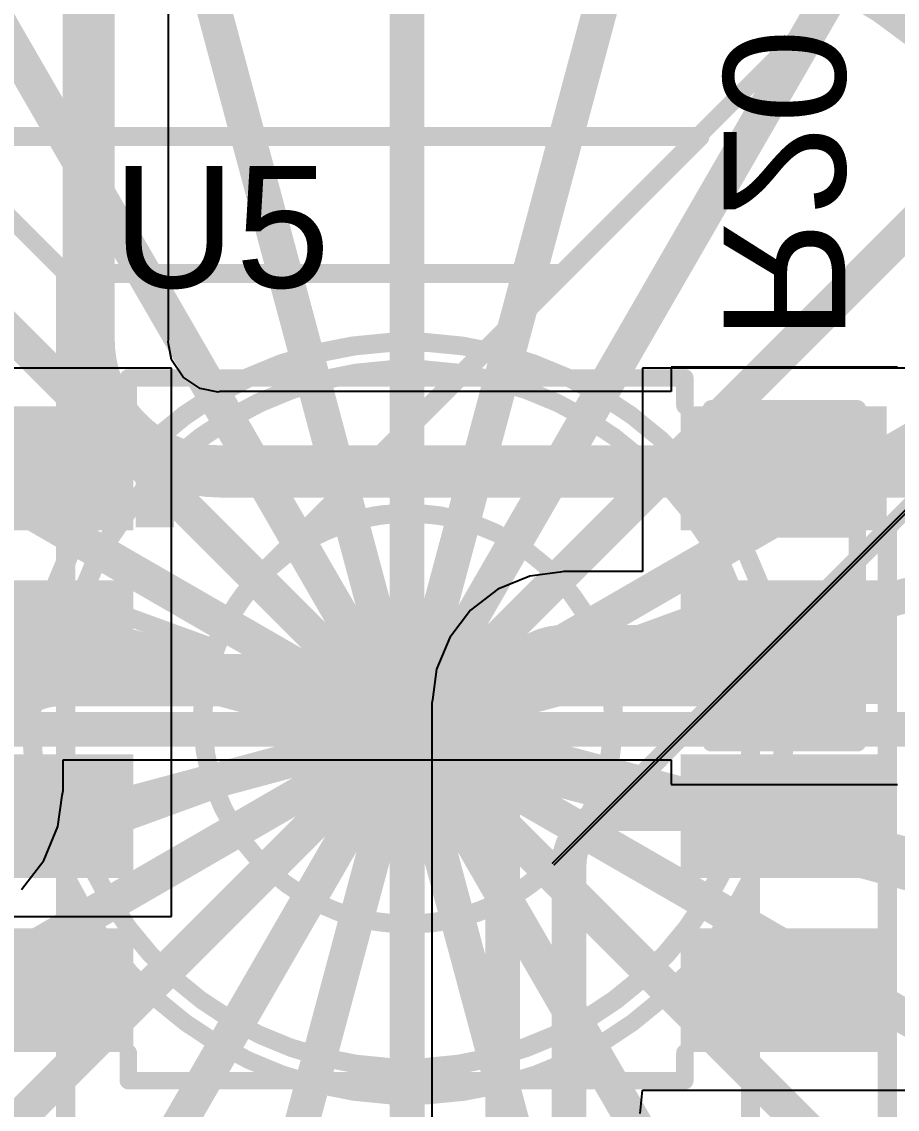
# Model space of a CAD drawing. Header units: inches. Extents: x -18 to 217, y -14 to 159.
# Drawn here: x 33 to 39.39, y 16.69 to 24.63 of the extents above; entities that cross this region are included whole.
import ezdxf

# ---------------------------------------------------------------- set-up
doc = ezdxf.new("R2010")
doc.units = ezdxf.units.IN
for name, color, linetype in [('Bottom Layer', 5, 'Continuous'), ('Bottom Overlay', 54, 'Continuous'), ('Bottom Paste', 16, 'Continuous'), ('Bottom Solder', 6, 'Continuous'), ('Dimension', 6, 'Continuous'), ('Fabrication', 76, 'Continuous'), ('Mechanical 4', 56, 'Continuous'), ('Top Layer', 1, 'Continuous'), ('Top Overlay', 2, 'Continuous'), ('Top Paste', 8, 'Continuous'), ('Top Solder', 216, 'Continuous')]:
    doc.layers.add(name, color=color, linetype=linetype)
doc.styles.add('Arial', font='', dxfattribs={"height": 0.2})
doc.styles.get('Arial').set_extended_font_data('Arial')

# ---------------------------------------------------------------- blocks, each defined once
blk = doc.blocks.new('SOP_8_48')
at = {"layer": 'Top Layer'}
for points in [[(-3.4, 2.255), (-2.1, 2.255), (-2.1, 1.555), (-3.4, 1.555)], [(2.1, 2.255), (3.4, 2.255), (3.4, 1.555), (2.1, 1.555)], [(-3.4, 0.985), (-2.1, 0.985), (-2.1, 0.285), (-3.4, 0.285)], [(2.1, 0.985), (3.4, 0.985), (3.4, 0.285), (2.1, 0.285)], [(-3.4, -0.285), (-2.1, -0.285), (-2.1, -0.985), (-3.4, -0.985)], [(2.1, -0.285), (3.4, -0.285), (3.4, -0.985), (2.1, -0.985)], [(-3.4, -1.555), (-2.1, -1.555), (-2.1, -2.255), (-3.4, -2.255)], [(2.1, -1.555), (3.4, -1.555), (3.4, -2.255), (2.1, -2.255)]]:
    blk.add_hatch(color=1, dxfattribs=at).paths.add_polyline_path(points)
at = {"layer": 'Top Overlay'}
blk.add_hatch(color=2, dxfattribs=at).paths.add_polyline_path([(-1.9812, 1.4732), (-1.7018, 1.4732), (-1.7018, 2.1336), (-1.9812, 2.1336)])
at = {"layer": 'Top Paste'}
for points in [[(-3.4, 2.255), (-2.1, 2.255), (-2.1, 1.555), (-3.4, 1.555)], [(2.1, 2.255), (3.4, 2.255), (3.4, 1.555), (2.1, 1.555)], [(-3.4, 0.985), (-2.1, 0.985), (-2.1, 0.285), (-3.4, 0.285)], [(2.1, 0.985), (3.4, 0.985), (3.4, 0.285), (2.1, 0.285)], [(-3.4, -0.285), (-2.1, -0.285), (-2.1, -0.985), (-3.4, -0.985)], [(2.1, -0.285), (3.4, -0.285), (3.4, -0.985), (2.1, -0.985)], [(-3.4, -1.555), (-2.1, -1.555), (-2.1, -2.255), (-3.4, -2.255)], [(2.1, -1.555), (3.4, -1.555), (3.4, -2.255), (2.1, -2.255)]]:
    blk.add_hatch(color=8, dxfattribs=at).paths.add_polyline_path(points)
at = {"layer": 'Top Solder'}
for points in [[(-3.5016, 2.3566), (-1.9984, 2.3566), (-1.9984, 1.4534), (-3.5016, 1.4534)], [(1.9984, 2.3566), (3.5016, 2.3566), (3.5016, 1.4534), (1.9984, 1.4534)], [(-3.5016, 1.0866), (-1.9984, 1.0866), (-1.9984, 0.1834), (-3.5016, 0.1834)], [(1.9984, 1.0866), (3.5016, 1.0866), (3.5016, 0.1834), (1.9984, 0.1834)], [(-3.5016, -0.1834), (-1.9984, -0.1834), (-1.9984, -1.0866), (-3.5016, -1.0866)], [(1.9984, -0.1834), (3.5016, -0.1834), (3.5016, -1.0866), (1.9984, -1.0866)], [(-3.5016, -1.4534), (-1.9984, -1.4534), (-1.9984, -2.3566), (-3.5016, -2.3566)], [(1.9984, -1.4534), (3.5016, -1.4534), (3.5016, -2.3566), (1.9984, -2.3566)]]:
    blk.add_hatch(color=216, dxfattribs=at).paths.add_polyline_path(points)
at = {"layer": 'Top Overlay', "const_width": 0.127}
for points in [[(-2.0356, 2.3622), (-2.0356, 2.5654)], [(-2.0356, 2.5654), (2.0284, 2.5654)], [(2.0284, 2.3622), (2.0284, 2.5654)], [(-3.6866, 1.778), (-3.6866, 2.032)], [(-3.6866, 2.032), (-3.5596, 1.905)], [(-3.6866, 1.778), (-3.5596, 1.905)], [(-2.0356, -2.5654), (-2.0356, -2.3622)], [(2.0284, -2.5654), (2.0284, -2.3622)], [(-2.0356, -2.5654), (2.0284, -2.5654)]]:
    blk.add_lwpolyline(points, dxfattribs=at)
at = {"layer": 'Top Overlay', "const_width": 0.0635}
for points in [[(-2.0673, 2.5654, 1), (-2.0038, 2.5654, 1)], [(-2.0673, 2.5654, 1), (-2.0038, 2.5654, 1)], [(1.9967, 2.5654, 1), (2.0602, 2.5654, 1)], [(1.9967, 2.5654, 1), (2.0602, 2.5654, 1)], [(-2.0673, 2.3622, 1), (-2.0038, 2.3622, 1)], [(1.9967, 2.3622, 1), (2.0602, 2.3622, 1)], [(-3.7183, 2.032, 1), (-3.6548, 2.032, 1)], [(-3.7183, 2.032, 1), (-3.6548, 2.032, 1)], [(-3.5913, 1.905, 1), (-3.5278, 1.905, 1)], [(-3.5913, 1.905, 1), (-3.5278, 1.905, 1)], [(-3.7183, 1.778, 1), (-3.6548, 1.778, 1)], [(-3.7183, 1.778, 1), (-3.6548, 1.778, 1)], [(-2.0673, -2.3622, 1), (-2.0038, -2.3622, 1)], [(1.9967, -2.3622, 1), (2.0602, -2.3622, 1)], [(-2.0673, -2.5654, 1), (-2.0038, -2.5654, 1)], [(-2.0673, -2.5654, 1), (-2.0038, -2.5654, 1)], [(1.9967, -2.5654, 1), (2.0602, -2.5654, 1)], [(1.9967, -2.5654, 1), (2.0602, -2.5654, 1)]]:
    blk.add_lwpolyline(points, format="xyb", close=True, dxfattribs=at)
blk = doc.blocks.new('R___0603_B_51')
at = {"layer": 'Bottom Layer'}
for points in [[(-1.143, -0.4445), (-1.143, 0.4445), (-0.381, 0.4445), (-0.381, -0.4445)], [(0.381, -0.4445), (0.381, 0.4445), (1.143, 0.4445), (1.143, -0.4445)]]:
    blk.add_hatch(color=5, dxfattribs=at).paths.add_polyline_path(points)
at = {"layer": 'Bottom Paste'}
for points in [[(-1.143, -0.4445), (-1.143, 0.4445), (-0.381, 0.4445), (-0.381, -0.4445)], [(0.381, -0.4445), (0.381, 0.4445), (1.143, 0.4445), (1.143, -0.4445)]]:
    blk.add_hatch(color=16, dxfattribs=at).paths.add_polyline_path(points)
at = {"layer": 'Bottom Solder'}
for points in [[(-1.2446, -0.5461), (-1.2446, 0.5461), (-0.2794, 0.5461), (-0.2794, -0.5461)], [(0.2794, -0.5461), (0.2794, 0.5461), (1.2446, 0.5461), (1.2446, -0.5461)]]:
    blk.add_hatch(color=6, dxfattribs=at).paths.add_polyline_path(points)
at = {"layer": 'Bottom Overlay', "const_width": 0.127}
for points in [[(-1.2192, 0.5334), (1.2192, 0.5334)], [(-1.2192, 0.5334), (-1.2192, -0.5334)], [(1.2192, 0.5334), (1.2192, -0.5334)], [(-1.2192, -0.5334), (1.2192, -0.5334)]]:
    blk.add_lwpolyline(points, dxfattribs=at)
at = {"layer": 'Bottom Overlay', "const_width": 0.0635}
for points in [[(-1.2509, 0.5334, 1), (-1.1874, 0.5334, 1)], [(-1.2509, 0.5334, 1), (-1.1874, 0.5334, 1)], [(1.1874, 0.5334, 1), (1.251, 0.5334, 1)], [(1.1874, 0.5334, 1), (1.251, 0.5334, 1)], [(-1.2509, -0.5334, 1), (-1.1874, -0.5334, 1)], [(-1.2509, -0.5334, 1), (-1.1874, -0.5334, 1)], [(1.1874, -0.5334, 1), (1.251, -0.5334, 1)], [(1.1874, -0.5334, 1), (1.251, -0.5334, 1)]]:
    blk.add_lwpolyline(points, format="xyb", close=True, dxfattribs=at)

msp = doc.modelspace()

# ---------------------------------------------------------------- linework, layer by layer
at = {"layer": 'Bottom Layer'}
for p, q in [((34.0681, 22.3101), (34.0681, 34.6389)), ((34.0652, 22.2953), (34.0681, 22.3101)), ((34.0914, 22.1631), (34.0652, 22.2953)), ((34.1747, 22.0386), (34.0914, 22.1631)), ((39.3909, 22.1113), (37.7399, 22.1113)), ((37.7399, 22.1113), (37.7399, 21.932)), ((34.2992, 21.9554), (34.1747, 22.0386)), ((34.4314, 21.9291), (34.2992, 21.9554)), ((34.4462, 21.932), (34.4314, 21.9291)), ((37.7399, 21.932), (34.4462, 21.932)), ((33.2983, 19.0208), (33.2983, 19.2426)), ((33.2983, 19.2426), (37.7399, 19.2426)), ((37.7399, 19.2426), (37.7399, 19.0633)), ((37.7399, 19.0633), (39.3909, 19.0633)), ((33.261, 18.756), (33.2911, 18.9845)), ((33.2911, 18.9845), (33.2983, 19.0208)), ((33.1588, 18.5092), (33.261, 18.756)), ((32.9962, 18.2973), (33.1588, 18.5092))]:
    msp.add_line(p, q, dxfattribs=at)
at = {"layer": 'Bottom Layer', "const_width": 0.381}
for points in [[(33.4854, 22.3101), (33.4854, 34.6389)], [(34.4462, 21.3493), (38.5654, 21.3493)], [(38.5654, 21.3493), (40.0106, 21.3493)], [(33.2809, 19.8253), (38.5654, 19.8253)]]:
    msp.add_lwpolyline(points, dxfattribs=at)
at = {"layer": 'Bottom Layer', "const_width": 0.1905}
for points in [[(33.3901, 22.3101, 1), (33.5806, 22.3101, 1)], [(33.3901, 22.3101, 1), (33.5806, 22.3101, 1)], [(34.3509, 21.3493, 1), (34.5414, 21.3493, 1)], [(34.3509, 21.3493, 1), (34.5414, 21.3493, 1)], [(38.4701, 21.3493, 1), (38.6606, 21.3493, 1)], [(38.4701, 21.3493, 1), (38.6606, 21.3493, 1)], [(33.1857, 19.8253, 1), (33.3762, 19.8253, 1)], [(33.1857, 19.8253, 1), (33.3762, 19.8253, 1)], [(33.1857, 19.8253, 1), (33.3762, 19.8253, 1)], [(38.4701, 19.8253, 1), (38.6606, 19.8253, 1)]]:
    msp.add_lwpolyline(points, format="xyb", close=True, dxfattribs=at)
at = {"layer": 'Bottom Layer', "const_width": 0.381}
for points in [[(34.4462, 21.3493, -0.414214), (33.4854, 22.3101)], [(33.2809, 19.8253, -0.414214), (32.7156, 20.3906)], [(32.7156, 19.26, -0.414214), (33.2809, 19.8253)]]:
    msp.add_lwpolyline(points, format="xyb", dxfattribs=at)
at = {"layer": 'Dimension'}
for points, const_width in [([(35.8103, 46.4669), (35.811, -6.4501)], 0.254), ([(28.9793, 44.9541), (42.6758, -6.1596)], 0.254), ([(29.1631, -5.3474), (42.3628, 43.9148)], 0.254), ([(21.8173, 43.7036), (50.0673, -5.2268)], 0.254), ([(22.3332, -3.8762), (47.8332, 40.2911)], 0.254), ([(17.9439, 37.3357), (55.3624, -0.0818)], 0.254), ([(16.6537, 0.3073), (52.7161, 36.3698)], 0.254), ([(11.511, 5.4), (60.3056, 33.6093)], 0.254), ([(15.0437, 31.4566), (58.3449, 6.4566)], 0.254), ([(11.0305, 12.8273), (59.3268, 25.7683)], 0.254), ([(12.3026, 25.762), (61.1677, 12.6687)], 0.381), ([(11.711, 19.4669), (61.711, 19.4669)], 0.254)]:
    msp.add_lwpolyline(points, dxfattribs=dict(at, const_width=const_width))
at = {"layer": 'Dimension', "const_width": 0.254}
for points in [[(58.31, 19.467, 1), (13.31, 19.467, 1)], [(54.5603, 19.4669, 1), (17.0603, 19.4669, 1)]]:
    msp.add_lwpolyline(points, format="xyb", close=True, dxfattribs=at)
at = {"layer": 'Fabrication'}
for points, const_width in [([(22.3945, 23.55, -0.436929), (40.8304, 32.6188)], 0.0127), ([(22.3945, 23.55, -0.436929), (40.8304, 32.6188)], 0.0127), ([(53.1935, 31.3327, -1.1671), (15.6751, 13.587)], 0.0127), ([(53.1935, 31.3327, -1.1671), (15.6751, 13.587)], 0.0127), ([(53.1935, 31.3327, -1.1671), (15.6751, 13.587)], 0.0127), ([(53.1935, 31.3327, -1.1671), (15.6751, 13.587)], 0.0127), ([(54.5111, 31.1383, -1.205705), (14.1774, 15.55)], 0.0127), ([(54.5111, 31.1383, -1.205705), (14.1774, 15.55)], 0.0127), ([(46.0676, 30.4948, -1.250986), (21.846, 14.0738)], 0.0127), ([(46.0676, 30.4948, -1.250986), (21.846, 14.0738)], 0.0127), ([(46.0676, 30.4948, -1.250986), (21.846, 14.0738)], 0.0127), ([(46.0676, 30.4948, -1.250986), (21.846, 14.0738)], 0.0127), ([(44.8304, 30.2569, -1.342703), (22.3943, 15.55)], 0.0127), ([(33.2268, 20.4905, -0.700208), (38.3952, 20.4905)], 0.127), ([(33.2268, 20.4905, -0.700208), (38.3952, 20.4905)], 0.127), ([(33.2268, 20.4905, -0.700208), (38.3952, 20.4905)], 0.127), ([(33.2268, 20.4905, -0.700208), (38.3952, 20.4905)], 0.127), ([(33.2268, 20.4905, -0.700208), (38.3952, 20.4905)], 0.127), ([(33.2268, 20.4905, -0.700208), (38.3952, 20.4905)], 0.127), ([(33.2406, 20.479, -0.700208), (38.409, 20.479)], 0.127), ([(33.2406, 20.479, -0.700208), (38.409, 20.479)], 0.127), ([(33.2406, 20.479, -0.700208), (38.409, 20.479)], 0.127), ([(33.2406, 20.479, -0.700208), (38.409, 20.479)], 0.127), ([(33.2406, 20.479, -0.700208), (38.409, 20.479)], 0.127), ([(33.2406, 20.479, -0.700208), (38.409, 20.479)], 0.127), ([(33.4148, 20.4221, -0.700208), (38.2072, 20.4221)], 0.127), ([(33.4148, 20.4221, -0.700208), (38.2072, 20.4221)], 0.127), ([(33.4286, 20.4106, -0.700208), (38.221, 20.4106)], 0.127), ([(33.4286, 20.4106, -0.700208), (38.221, 20.4106)], 0.127), ([(34.4015, 20.063, -0.700208), (37.2205, 20.063)], 0.127), ([(34.4015, 20.063, -0.700208), (37.2205, 20.063)], 0.127), ([(34.4153, 20.0515, -0.700208), (37.2343, 20.0515)], 0.127), ([(34.4153, 20.0515, -0.700208), (37.2343, 20.0515)], 0.127), ([(34.7503, 20.6106, -0.668179), (37.311, 19.55)], 0.127), ([(34.7503, 20.6106, -0.668179), (37.311, 19.55)], 0.127), ([(34.7641, 20.5991, -0.668179), (37.3248, 19.5385)], 0.127), ([(34.7641, 20.5991, -0.668179), (37.3248, 19.5385)], 0.127), ([(36.8717, 18.4893, -1), (34.7503, 20.6106)], 0.127), ([(36.8717, 18.4893, -1), (34.7503, 20.6106)], 0.127), ([(36.8855, 18.4778, -1), (34.7641, 20.5991)], 0.127), ([(36.8855, 18.4778, -1), (34.7641, 20.5991)], 0.127), ([(33.2268, 18.6094, -0.176327), (33.2268, 20.4905)], 0.127), ([(33.2268, 18.6094, -0.176327), (33.2268, 20.4905)], 0.127), ([(33.2406, 18.5979, -0.176327), (33.2406, 20.479)], 0.127), ([(33.2406, 18.5979, -0.176327), (33.2406, 20.479)], 0.127), ([(38.3952, 20.4905, -0.087489), (38.561, 19.55)], 0.127), ([(38.3952, 20.4905, -0.087489), (38.561, 19.55)], 0.127), ([(38.409, 20.479, -0.087489), (38.5748, 19.5385)], 0.127), ([(34.4015, 19.0369, -0.176327), (34.4015, 20.063)], 0.127), ([(34.4015, 19.0369, -0.176327), (34.4015, 20.063)], 0.127), ([(34.4153, 19.0255, -0.176327), (34.4153, 20.0515)], 0.127), ([(34.4153, 19.0255, -0.176327), (34.4153, 20.0515)], 0.127), ([(37.2205, 20.063, -0.087489), (37.311, 19.55)], 0.127), ([(37.2205, 20.063, -0.087489), (37.311, 19.55)], 0.127), ([(37.2343, 20.0515, -0.087489), (37.3248, 19.5385)], 0.127), ([(37.2343, 20.0515, -0.087489), (37.3248, 19.5385)], 0.127), ([(37.311, 19.55, -0.198912), (36.8717, 18.4893)], 0.127), ([(37.311, 19.55, -0.198912), (36.8717, 18.4893)], 0.127), ([(37.311, 19.55, -0.087489), (37.2205, 19.0369)], 0.127), ([(37.311, 19.55, -0.087489), (37.2205, 19.0369)], 0.127), ([(38.561, 19.55, -0.087489), (38.3952, 18.6094)], 0.127), ([(38.561, 19.55, -0.087489), (38.3952, 18.6094)], 0.127), ([(37.3248, 19.5385, -0.198912), (36.8855, 18.4778)], 0.127), ([(37.3248, 19.5385, -0.198912), (36.8855, 18.4778)], 0.127), ([(37.3248, 19.5385, -0.087489), (37.2343, 19.0255)], 0.127), ([(37.3248, 19.5385, -0.087489), (37.2343, 19.0255)], 0.127), ([(38.5748, 19.5385, -0.087489), (38.409, 18.5979)], 0.127), ([(37.2205, 19.0369, -0.700208), (34.4015, 19.0369)], 0.127), ([(37.2205, 19.0369, -0.700208), (34.4015, 19.0369)], 0.127), ([(37.2343, 19.0255, -0.700208), (34.4153, 19.0255)], 0.127), ([(37.2343, 19.0255, -0.700208), (34.4153, 19.0255)], 0.127), ([(38.2072, 18.6778, -0.700208), (33.4148, 18.6778)], 0.127), ([(38.2072, 18.6778, -0.700208), (33.4148, 18.6778)], 0.127), ([(38.409, 18.5979, -0.700208), (33.2406, 18.5979)], 0.127), ([(38.221, 18.6663, -0.700208), (33.4286, 18.6663)], 0.127), ([(38.221, 18.6663, -0.700208), (33.4286, 18.6663)], 0.127)]:
    msp.add_lwpolyline(points, format="xyb", dxfattribs=dict(at, const_width=const_width))
for points, const_width in [([(37.9397, 23.8), (41.8214, 27.6817)], 0.127), ([(36.8717, 18.4893), (43.9427, 25.5604)], 0.0127), ([(36.8717, 18.4893), (43.9427, 25.5604)], 0.0127), ([(39.311, 20.9286), (43.9427, 25.5604)], 0.127), ([(39.311, 20.9286), (43.9427, 25.5604)], 0.127), ([(36.8855, 18.4778), (43.9565, 25.5489)], 0.0127), ([(36.8855, 18.4778), (43.9565, 25.5489)], 0.0127), ([(32.311, 23.8), (37.9397, 23.8)], 0.127), ([(32.311, 23.8), (37.9397, 23.8)], 0.127), ([(32.311, 23.8), (37.9397, 23.8)], 0.127), ([(32.311, 23.8), (37.9397, 23.8)], 0.127), ([(32.311, 23.8), (33.311, 22.8)], 0.127), ([(32.311, 23.8), (33.311, 22.8)], 0.127), ([(32.3248, 23.7885), (37.9535, 23.7885)], 0.127), ([(32.3248, 23.7885), (37.9535, 23.7885)], 0.127), ([(32.3248, 23.7885), (37.9535, 23.7885)], 0.127), ([(32.3248, 23.7885), (37.9535, 23.7885)], 0.127), ([(32.3248, 23.7885), (33.3248, 22.7885)], 0.127), ([(32.3248, 23.7885), (33.3248, 22.7885)], 0.127), ([(36.9397, 22.8), (37.9397, 23.8)], 0.127), ([(36.9397, 22.8), (37.9397, 23.8)], 0.127), ([(36.9535, 22.7885), (37.9535, 23.7885)], 0.127), ([(36.9535, 22.7885), (37.9535, 23.7885)], 0.127), ([(33.311, 22.8), (36.9397, 22.8)], 0.127), ([(33.311, 22.8), (36.9397, 22.8)], 0.127), ([(33.311, 16.3), (33.311, 22.8)], 0.127), ([(33.311, 16.3), (33.311, 22.8)], 0.127), ([(33.3248, 22.7885), (36.9535, 22.7885)], 0.127), ([(33.3248, 22.7885), (36.9535, 22.7885)], 0.127), ([(33.3248, 16.2885), (33.3248, 22.7885)], 0.127), ([(33.3248, 16.2885), (33.3248, 22.7885)], 0.127), ([(34.7503, 20.6106), (36.9397, 22.8)], 0.127), ([(34.7503, 20.6106), (36.9397, 22.8)], 0.127), ([(34.7641, 20.5991), (36.9535, 22.7885)], 0.127), ([(34.7641, 20.5991), (36.9535, 22.7885)], 0.127), ([(38.311, 19.9286), (39.311, 20.9286)], 0.127), ([(38.311, 19.9286), (39.311, 20.9286)], 0.127), ([(38.3248, 19.9172), (39.3248, 20.9172)], 0.127), ([(38.3248, 19.9172), (39.3248, 20.9172)], 0.127), ([(39.311, 15.3), (39.311, 20.9286)], 0.127), ([(39.311, 15.3), (39.311, 20.9286)], 0.127), ([(39.311, 15.3), (39.311, 20.9286)], 0.127), ([(39.311, 15.3), (39.311, 20.9286)], 0.127), ([(39.3248, 15.2885), (39.3248, 20.9172)], 0.127), ([(39.3248, 15.2885), (39.3248, 20.9172)], 0.127), ([(39.3248, 15.2885), (39.3248, 20.9172)], 0.127), ([(39.3248, 15.2885), (39.3248, 20.9172)], 0.127), ([(33.2268, 20.4905), (34.4015, 20.063)], 0.127), ([(33.2268, 20.4905), (34.4015, 20.063)], 0.127), ([(33.2268, 20.4905), (33.4148, 20.4221)], 0.127), ([(33.2268, 20.4905), (33.4148, 20.4221)], 0.127), ([(33.2406, 20.479), (34.4153, 20.0515)], 0.127), ([(33.2406, 20.479), (34.4153, 20.0515)], 0.127), ([(33.2406, 20.479), (33.4286, 20.4106)], 0.127), ([(33.2406, 20.479), (33.4286, 20.4106)], 0.127), ([(33.4148, 20.4221), (34.4015, 20.063)], 0.127), ([(33.4148, 20.4221), (34.4015, 20.063)], 0.127), ([(37.2205, 20.063), (38.3952, 20.4905)], 0.127), ([(37.2205, 20.063), (38.3952, 20.4905)], 0.127), ([(37.2205, 20.063), (38.2072, 20.4221)], 0.127), ([(37.2205, 20.063), (38.2072, 20.4221)], 0.127), ([(37.2343, 20.0515), (38.409, 20.479)], 0.127), ([(37.2343, 20.0515), (38.409, 20.479)], 0.127), ([(38.2072, 20.4221), (38.3952, 20.4905)], 0.127), ([(38.2072, 20.4221), (38.3952, 20.4905)], 0.127), ([(38.221, 20.4106), (38.409, 20.479)], 0.127), ([(38.221, 20.4106), (38.409, 20.479)], 0.127), ([(33.4286, 20.4106), (34.4153, 20.0515)], 0.127), ([(33.4286, 20.4106), (34.4153, 20.0515)], 0.127), ([(37.2343, 20.0515), (38.221, 20.4106)], 0.127), ([(37.2343, 20.0515), (38.221, 20.4106)], 0.127), ([(36.8717, 18.4893), (38.311, 19.9286)], 0.127), ([(36.8717, 18.4893), (38.311, 19.9286)], 0.127), ([(36.8855, 18.4778), (38.3248, 19.9172)], 0.127), ([(36.8855, 18.4778), (38.3248, 19.9172)], 0.127), ([(38.311, 16.3), (38.311, 19.9286)], 0.127), ([(38.311, 16.3), (38.311, 19.9286)], 0.127), ([(38.3248, 16.2885), (38.3248, 19.9172)], 0.127), ([(38.3248, 16.2885), (38.3248, 19.9172)], 0.127), ([(33.2268, 18.6094), (34.4015, 19.0369)], 0.127), ([(33.2268, 18.6094), (34.4015, 19.0369)], 0.127), ([(33.2406, 18.5979), (34.4153, 19.0255)], 0.127), ([(33.2406, 18.5979), (34.4153, 19.0255)], 0.127), ([(33.4148, 18.6778), (34.4015, 19.0369)], 0.127), ([(33.4148, 18.6778), (34.4015, 19.0369)], 0.127), ([(33.4286, 18.6663), (34.4153, 19.0255)], 0.127), ([(33.4286, 18.6663), (34.4153, 19.0255)], 0.127), ([(37.2205, 19.0369), (38.2072, 18.6778)], 0.127), ([(37.2205, 19.0369), (38.2072, 18.6778)], 0.127), ([(37.2205, 19.0369), (38.3952, 18.6094)], 0.127), ([(37.2205, 19.0369), (38.3952, 18.6094)], 0.127), ([(37.2343, 19.0255), (38.221, 18.6663)], 0.127), ([(37.2343, 19.0255), (38.221, 18.6663)], 0.127), ([(37.2343, 19.0255), (38.409, 18.5979)], 0.127), ([(37.2343, 19.0255), (38.409, 18.5979)], 0.127), ([(33.2268, 18.6094), (33.4148, 18.6778)], 0.127), ([(33.2268, 18.6094), (33.4148, 18.6778)], 0.127), ([(38.2072, 18.6778), (38.3952, 18.6094)], 0.127), ([(38.2072, 18.6778), (38.3952, 18.6094)], 0.127), ([(33.2406, 18.5979), (33.4286, 18.6663)], 0.127), ([(33.2406, 18.5979), (33.4286, 18.6663)], 0.127), ([(38.221, 18.6663), (38.409, 18.5979)], 0.127), ([(38.221, 18.6663), (38.409, 18.5979)], 0.127)]:
    msp.add_lwpolyline(points, dxfattribs=dict(at, const_width=const_width))
for points, const_width in [([(37.9079, 23.8, 1), (37.9714, 23.8, 1)], 0.0635), ([(37.9079, 23.8, 1), (37.9714, 23.8, 1)], 0.0635), ([(37.9079, 23.8, 1), (37.9714, 23.8, 1)], 0.0635), ([(37.9079, 23.8, 1), (37.9714, 23.8, 1)], 0.0635), ([(37.9079, 23.8, 1), (37.9714, 23.8, 1)], 0.0635), ([(37.9079, 23.8, 1), (37.9714, 23.8, 1)], 0.0635), ([(37.9079, 23.8, 1), (37.9714, 23.8, 1)], 0.0635), ([(37.9217, 23.7885, 1), (37.9852, 23.7885, 1)], 0.0635), ([(37.9217, 23.7885, 1), (37.9852, 23.7885, 1)], 0.0635), ([(37.9217, 23.7885, 1), (37.9852, 23.7885, 1)], 0.0635), ([(37.9217, 23.7885, 1), (37.9852, 23.7885, 1)], 0.0635), ([(37.9217, 23.7885, 1), (37.9852, 23.7885, 1)], 0.0635), ([(37.9217, 23.7885, 1), (37.9852, 23.7885, 1)], 0.0635), ([(33.2793, 22.8, 1), (33.3428, 22.8, 1)], 0.0635), ([(33.2793, 22.8, 1), (33.3428, 22.8, 1)], 0.0635), ([(33.2793, 22.8, 1), (33.3428, 22.8, 1)], 0.0635), ([(33.2793, 22.8, 1), (33.3428, 22.8, 1)], 0.0635), ([(33.2793, 22.8, 1), (33.3428, 22.8, 1)], 0.0635), ([(33.2793, 22.8, 1), (33.3428, 22.8, 1)], 0.0635), ([(33.2931, 22.7885, 1), (33.3566, 22.7885, 1)], 0.0635), ([(33.2931, 22.7885, 1), (33.3566, 22.7885, 1)], 0.0635), ([(33.2931, 22.7885, 1), (33.3566, 22.7885, 1)], 0.0635), ([(33.2931, 22.7885, 1), (33.3566, 22.7885, 1)], 0.0635), ([(33.2931, 22.7885, 1), (33.3566, 22.7885, 1)], 0.0635), ([(33.2931, 22.7885, 1), (33.3566, 22.7885, 1)], 0.0635), ([(36.9079, 22.8, 1), (36.9714, 22.8, 1)], 0.0635), ([(36.9079, 22.8, 1), (36.9714, 22.8, 1)], 0.0635), ([(36.9079, 22.8, 1), (36.9714, 22.8, 1)], 0.0635), ([(36.9079, 22.8, 1), (36.9714, 22.8, 1)], 0.0635), ([(36.9079, 22.8, 1), (36.9714, 22.8, 1)], 0.0635), ([(36.9079, 22.8, 1), (36.9714, 22.8, 1)], 0.0635), ([(36.9217, 22.7885, 1), (36.9852, 22.7885, 1)], 0.0635), ([(36.9217, 22.7885, 1), (36.9852, 22.7885, 1)], 0.0635), ([(36.9217, 22.7885, 1), (36.9852, 22.7885, 1)], 0.0635), ([(36.9217, 22.7885, 1), (36.9852, 22.7885, 1)], 0.0635), ([(36.9217, 22.7885, 1), (36.9852, 22.7885, 1)], 0.0635), ([(36.9217, 22.7885, 1), (36.9852, 22.7885, 1)], 0.0635), ([(39.2793, 20.9286, 1), (39.3428, 20.9286, 1)], 0.0635), ([(39.2793, 20.9286, 1), (39.3428, 20.9286, 1)], 0.0635), ([(39.2793, 20.9286, 1), (39.3428, 20.9286, 1)], 0.0635), ([(39.2793, 20.9286, 1), (39.3428, 20.9286, 1)], 0.0635), ([(39.2793, 20.9286, 1), (39.3428, 20.9286, 1)], 0.0635), ([(39.2793, 20.9286, 1), (39.3428, 20.9286, 1)], 0.0635), ([(39.2793, 20.9286, 1), (39.3428, 20.9286, 1)], 0.0635), ([(39.2793, 20.9286, 1), (39.3428, 20.9286, 1)], 0.0635), ([(39.2931, 20.9172, 1), (39.3566, 20.9172, 1)], 0.0635), ([(39.2931, 20.9172, 1), (39.3566, 20.9172, 1)], 0.0635), ([(39.2931, 20.9172, 1), (39.3566, 20.9172, 1)], 0.0635), ([(39.2931, 20.9172, 1), (39.3566, 20.9172, 1)], 0.0635), ([(39.2931, 20.9172, 1), (39.3566, 20.9172, 1)], 0.0635), ([(39.2931, 20.9172, 1), (39.3566, 20.9172, 1)], 0.0635), ([(34.7186, 20.6106, 1), (34.7821, 20.6106, 1)], 0.0635), ([(34.7186, 20.6106, 1), (34.7821, 20.6106, 1)], 0.0635), ([(34.7186, 20.6106, 1), (34.7821, 20.6106, 1)], 0.0635), ([(34.7186, 20.6106, 1), (34.7821, 20.6106, 1)], 0.0635), ([(34.7186, 20.6106, 1), (34.7821, 20.6106, 1)], 0.0635), ([(34.7186, 20.6106, 1), (34.7821, 20.6106, 1)], 0.0635), ([(34.7324, 20.5991, 1), (34.7959, 20.5991, 1)], 0.0635), ([(34.7324, 20.5991, 1), (34.7959, 20.5991, 1)], 0.0635), ([(34.7324, 20.5991, 1), (34.7959, 20.5991, 1)], 0.0635), ([(34.7324, 20.5991, 1), (34.7959, 20.5991, 1)], 0.0635), ([(34.7324, 20.5991, 1), (34.7959, 20.5991, 1)], 0.0635), ([(34.7324, 20.5991, 1), (34.7959, 20.5991, 1)], 0.0635), ([(33.1951, 20.4905, 1), (33.2586, 20.4905, 1)], 0.0635), ([(33.1951, 20.4905, 1), (33.2586, 20.4905, 1)], 0.0635), ([(33.1951, 20.4905, 1), (33.2586, 20.4905, 1)], 0.0635), ([(33.1951, 20.4905, 1), (33.2586, 20.4905, 1)], 0.0635), ([(33.1951, 20.4905, 1), (33.2586, 20.4905, 1)], 0.0635), ([(33.1951, 20.4905, 1), (33.2586, 20.4905, 1)], 0.0635), ([(33.1951, 20.4905, 1), (33.2586, 20.4905, 1)], 0.0635), ([(33.1951, 20.4905, 1), (33.2586, 20.4905, 1)], 0.0635), ([(33.1951, 20.4905, 1), (33.2586, 20.4905, 1)], 0.0635), ([(33.1951, 20.4905, 1), (33.2586, 20.4905, 1)], 0.0635), ([(33.1951, 20.4905, 1), (33.2586, 20.4905, 1)], 0.0635), ([(33.1951, 20.4905, 1), (33.2586, 20.4905, 1)], 0.0635), ([(33.2089, 20.479, 1), (33.2724, 20.479, 1)], 0.0635), ([(33.2089, 20.479, 1), (33.2724, 20.479, 1)], 0.0635), ([(33.2089, 20.479, 1), (33.2724, 20.479, 1)], 0.0635), ([(33.2089, 20.479, 1), (33.2724, 20.479, 1)], 0.0635), ([(33.2089, 20.479, 1), (33.2724, 20.479, 1)], 0.0635), ([(33.2089, 20.479, 1), (33.2724, 20.479, 1)], 0.0635), ([(33.2089, 20.479, 1), (33.2724, 20.479, 1)], 0.0635), ([(33.2089, 20.479, 1), (33.2724, 20.479, 1)], 0.0635), ([(33.2089, 20.479, 1), (33.2724, 20.479, 1)], 0.0635), ([(33.2089, 20.479, 1), (33.2724, 20.479, 1)], 0.0635), ([(33.2089, 20.479, 1), (33.2724, 20.479, 1)], 0.0635), ([(33.2089, 20.479, 1), (33.2724, 20.479, 1)], 0.0635), ([(33.383, 20.4221, 1), (33.4465, 20.4221, 1)], 0.0635), ([(33.383, 20.4221, 1), (33.4465, 20.4221, 1)], 0.0635), ([(33.383, 20.4221, 1), (33.4465, 20.4221, 1)], 0.0635), ([(33.383, 20.4221, 1), (33.4465, 20.4221, 1)], 0.0635), ([(33.383, 20.4221, 1), (33.4465, 20.4221, 1)], 0.0635), ([(33.383, 20.4221, 1), (33.4465, 20.4221, 1)], 0.0635), ([(38.1755, 20.4221, 1), (38.239, 20.4221, 1)], 0.0635), ([(38.1755, 20.4221, 1), (38.239, 20.4221, 1)], 0.0635), ([(38.1755, 20.4221, 1), (38.239, 20.4221, 1)], 0.0635), ([(38.1755, 20.4221, 1), (38.239, 20.4221, 1)], 0.0635), ([(38.1755, 20.4221, 1), (38.239, 20.4221, 1)], 0.0635), ([(38.1755, 20.4221, 1), (38.239, 20.4221, 1)], 0.0635), ([(38.3634, 20.4905, 1), (38.4269, 20.4905, 1)], 0.0635), ([(38.3634, 20.4905, 1), (38.4269, 20.4905, 1)], 0.0635), ([(38.3634, 20.4905, 1), (38.4269, 20.4905, 1)], 0.0635), ([(38.3634, 20.4905, 1), (38.4269, 20.4905, 1)], 0.0635), ([(38.3634, 20.4905, 1), (38.4269, 20.4905, 1)], 0.0635), ([(38.3634, 20.4905, 1), (38.4269, 20.4905, 1)], 0.0635), ([(38.3634, 20.4905, 1), (38.4269, 20.4905, 1)], 0.0635), ([(38.3634, 20.4905, 1), (38.4269, 20.4905, 1)], 0.0635), ([(38.3634, 20.4905, 1), (38.4269, 20.4905, 1)], 0.0635), ([(38.3634, 20.4905, 1), (38.4269, 20.4905, 1)], 0.0635), ([(38.3634, 20.4905, 1), (38.4269, 20.4905, 1)], 0.0635), ([(38.3634, 20.4905, 1), (38.4269, 20.4905, 1)], 0.0635), ([(38.3772, 20.479, 1), (38.4407, 20.479, 1)], 0.0635), ([(38.3772, 20.479, 1), (38.4407, 20.479, 1)], 0.0635), ([(38.3772, 20.479, 1), (38.4407, 20.479, 1)], 0.0635), ([(38.3772, 20.479, 1), (38.4407, 20.479, 1)], 0.0635), ([(38.3772, 20.479, 1), (38.4407, 20.479, 1)], 0.0635), ([(38.3772, 20.479, 1), (38.4407, 20.479, 1)], 0.0635), ([(38.3772, 20.479, 1), (38.4407, 20.479, 1)], 0.0635), ([(38.3772, 20.479, 1), (38.4407, 20.479, 1)], 0.0635), ([(38.3772, 20.479, 1), (38.4407, 20.479, 1)], 0.0635), ([(38.3772, 20.479, 1), (38.4407, 20.479, 1)], 0.0635), ([(38.3772, 20.479, 1), (38.4407, 20.479, 1)], 0.0635), ([(33.3968, 20.4106, 1), (33.4603, 20.4106, 1)], 0.0635), ([(33.3968, 20.4106, 1), (33.4603, 20.4106, 1)], 0.0635), ([(33.3968, 20.4106, 1), (33.4603, 20.4106, 1)], 0.0635), ([(33.3968, 20.4106, 1), (33.4603, 20.4106, 1)], 0.0635), ([(33.3968, 20.4106, 1), (33.4603, 20.4106, 1)], 0.0635), ([(33.3968, 20.4106, 1), (33.4603, 20.4106, 1)], 0.0635), ([(38.1893, 20.4106, 1), (38.2528, 20.4106, 1)], 0.0635), ([(38.1893, 20.4106, 1), (38.2528, 20.4106, 1)], 0.0635), ([(38.1893, 20.4106, 1), (38.2528, 20.4106, 1)], 0.0635), ([(38.1893, 20.4106, 1), (38.2528, 20.4106, 1)], 0.0635), ([(38.1893, 20.4106, 1), (38.2528, 20.4106, 1)], 0.0635), ([(38.1893, 20.4106, 1), (38.2528, 20.4106, 1)], 0.0635), ([(34.3697, 20.063, 1), (34.4332, 20.063, 1)], 0.0635), ([(34.3697, 20.063, 1), (34.4332, 20.063, 1)], 0.0635), ([(34.3697, 20.063, 1), (34.4332, 20.063, 1)], 0.0635), ([(34.3697, 20.063, 1), (34.4332, 20.063, 1)], 0.0635), ([(34.3697, 20.063, 1), (34.4332, 20.063, 1)], 0.0635), ([(34.3697, 20.063, 1), (34.4332, 20.063, 1)], 0.0635), ([(34.3697, 20.063, 1), (34.4332, 20.063, 1)], 0.0635), ([(34.3697, 20.063, 1), (34.4332, 20.063, 1)], 0.0635), ([(34.3835, 20.0515, 1), (34.447, 20.0515, 1)], 0.0635), ([(34.3835, 20.0515, 1), (34.447, 20.0515, 1)], 0.0635), ([(34.3835, 20.0515, 1), (34.447, 20.0515, 1)], 0.0635), ([(34.3835, 20.0515, 1), (34.447, 20.0515, 1)], 0.0635), ([(34.3835, 20.0515, 1), (34.447, 20.0515, 1)], 0.0635), ([(34.3835, 20.0515, 1), (34.447, 20.0515, 1)], 0.0635), ([(34.3835, 20.0515, 1), (34.447, 20.0515, 1)], 0.0635), ([(34.3835, 20.0515, 1), (34.447, 20.0515, 1)], 0.0635), ([(37.1888, 20.063, 1), (37.2523, 20.063, 1)], 0.0635), ([(37.1888, 20.063, 1), (37.2523, 20.063, 1)], 0.0635), ([(37.1888, 20.063, 1), (37.2523, 20.063, 1)], 0.0635), ([(37.1888, 20.063, 1), (37.2523, 20.063, 1)], 0.0635), ([(37.1888, 20.063, 1), (37.2523, 20.063, 1)], 0.0635), ([(37.1888, 20.063, 1), (37.2523, 20.063, 1)], 0.0635), ([(37.1888, 20.063, 1), (37.2523, 20.063, 1)], 0.0635), ([(37.1888, 20.063, 1), (37.2523, 20.063, 1)], 0.0635), ([(37.2026, 20.0515, 1), (37.2661, 20.0515, 1)], 0.0635), ([(37.2026, 20.0515, 1), (37.2661, 20.0515, 1)], 0.0635), ([(37.2026, 20.0515, 1), (37.2661, 20.0515, 1)], 0.0635), ([(37.2026, 20.0515, 1), (37.2661, 20.0515, 1)], 0.0635), ([(37.2026, 20.0515, 1), (37.2661, 20.0515, 1)], 0.0635), ([(37.2026, 20.0515, 1), (37.2661, 20.0515, 1)], 0.0635), ([(37.2026, 20.0515, 1), (37.2661, 20.0515, 1)], 0.0635), ([(37.2026, 20.0515, 1), (37.2661, 20.0515, 1)], 0.0635), ([(38.2793, 19.9286, 1), (38.3428, 19.9286, 1)], 0.0635), ([(38.2793, 19.9286, 1), (38.3428, 19.9286, 1)], 0.0635), ([(38.2793, 19.9286, 1), (38.3428, 19.9286, 1)], 0.0635), ([(38.2793, 19.9286, 1), (38.3428, 19.9286, 1)], 0.0635), ([(38.2793, 19.9286, 1), (38.3428, 19.9286, 1)], 0.0635), ([(38.2793, 19.9286, 1), (38.3428, 19.9286, 1)], 0.0635), ([(38.2931, 19.9172, 1), (38.3566, 19.9172, 1)], 0.0635), ([(38.2931, 19.9172, 1), (38.3566, 19.9172, 1)], 0.0635), ([(38.2931, 19.9172, 1), (38.3566, 19.9172, 1)], 0.0635), ([(38.2931, 19.9172, 1), (38.3566, 19.9172, 1)], 0.0635), ([(38.2931, 19.9172, 1), (38.3566, 19.9172, 1)], 0.0635), ([(38.2931, 19.9172, 1), (38.3566, 19.9172, 1)], 0.0635), ([(37.2793, 19.55, 1), (37.3428, 19.55, 1)], 0.0635), ([(37.2793, 19.55, 1), (37.3428, 19.55, 1)], 0.0635), ([(37.2793, 19.55, 1), (37.3428, 19.55, 1)], 0.0635), ([(37.2793, 19.55, 1), (37.3428, 19.55, 1)], 0.0635), ([(37.2793, 19.55, 1), (37.3428, 19.55, 1)], 0.0635), ([(37.2793, 19.55, 1), (37.3428, 19.55, 1)], 0.0635), ([(37.2793, 19.55, 1), (37.3428, 19.55, 1)], 0.0635), ([(37.2793, 19.55, 1), (37.3428, 19.55, 1)], 0.0635), ([(38.5293, 19.55, 1), (38.5928, 19.55, 1)], 0.0635), ([(38.5293, 19.55, 1), (38.5928, 19.55, 1)], 0.0635), ([(38.5293, 19.55, 1), (38.5928, 19.55, 1)], 0.0635), ([(38.5293, 19.55, 1), (38.5928, 19.55, 1)], 0.0635), ([(37.2931, 19.5385, 1), (37.3566, 19.5385, 1)], 0.0635), ([(37.2931, 19.5385, 1), (37.3566, 19.5385, 1)], 0.0635), ([(37.2931, 19.5385, 1), (37.3566, 19.5385, 1)], 0.0635), ([(37.2931, 19.5385, 1), (37.3566, 19.5385, 1)], 0.0635), ([(37.2931, 19.5385, 1), (37.3566, 19.5385, 1)], 0.0635), ([(37.2931, 19.5385, 1), (37.3566, 19.5385, 1)], 0.0635), ([(37.2931, 19.5385, 1), (37.3566, 19.5385, 1)], 0.0635), ([(37.2931, 19.5385, 1), (37.3566, 19.5385, 1)], 0.0635), ([(38.5431, 19.5385, 1), (38.6066, 19.5385, 1)], 0.0635), ([(38.5431, 19.5385, 1), (38.6066, 19.5385, 1)], 0.0635), ([(34.3697, 19.0369, 1), (34.4332, 19.0369, 1)], 0.0635), ([(34.3697, 19.0369, 1), (34.4332, 19.0369, 1)], 0.0635), ([(34.3697, 19.0369, 1), (34.4332, 19.0369, 1)], 0.0635), ([(34.3697, 19.0369, 1), (34.4332, 19.0369, 1)], 0.0635), ([(34.3697, 19.0369, 1), (34.4332, 19.0369, 1)], 0.0635), ([(34.3697, 19.0369, 1), (34.4332, 19.0369, 1)], 0.0635), ([(34.3697, 19.0369, 1), (34.4332, 19.0369, 1)], 0.0635), ([(34.3697, 19.0369, 1), (34.4332, 19.0369, 1)], 0.0635), ([(34.3835, 19.0255, 1), (34.447, 19.0255, 1)], 0.0635), ([(34.3835, 19.0255, 1), (34.447, 19.0255, 1)], 0.0635), ([(34.3835, 19.0255, 1), (34.447, 19.0255, 1)], 0.0635), ([(34.3835, 19.0255, 1), (34.447, 19.0255, 1)], 0.0635), ([(34.3835, 19.0255, 1), (34.447, 19.0255, 1)], 0.0635), ([(34.3835, 19.0255, 1), (34.447, 19.0255, 1)], 0.0635), ([(34.3835, 19.0255, 1), (34.447, 19.0255, 1)], 0.0635), ([(34.3835, 19.0255, 1), (34.447, 19.0255, 1)], 0.0635), ([(37.1888, 19.0369, 1), (37.2523, 19.0369, 1)], 0.0635), ([(37.1888, 19.0369, 1), (37.2523, 19.0369, 1)], 0.0635), ([(37.1888, 19.0369, 1), (37.2523, 19.0369, 1)], 0.0635), ([(37.1888, 19.0369, 1), (37.2523, 19.0369, 1)], 0.0635), ([(37.1888, 19.0369, 1), (37.2523, 19.0369, 1)], 0.0635), ([(37.1888, 19.0369, 1), (37.2523, 19.0369, 1)], 0.0635), ([(37.1888, 19.0369, 1), (37.2523, 19.0369, 1)], 0.0635), ([(37.1888, 19.0369, 1), (37.2523, 19.0369, 1)], 0.0635), ([(37.2026, 19.0255, 1), (37.2661, 19.0255, 1)], 0.0635), ([(37.2026, 19.0255, 1), (37.2661, 19.0255, 1)], 0.0635), ([(37.2026, 19.0255, 1), (37.2661, 19.0255, 1)], 0.0635), ([(37.2026, 19.0255, 1), (37.2661, 19.0255, 1)], 0.0635), ([(37.2026, 19.0255, 1), (37.2661, 19.0255, 1)], 0.0635), ([(37.2026, 19.0255, 1), (37.2661, 19.0255, 1)], 0.0635), ([(37.2026, 19.0255, 1), (37.2661, 19.0255, 1)], 0.0635), ([(37.2026, 19.0255, 1), (37.2661, 19.0255, 1)], 0.0635), ([(33.383, 18.6778, 1), (33.4465, 18.6778, 1)], 0.0635), ([(33.383, 18.6778, 1), (33.4465, 18.6778, 1)], 0.0635), ([(33.383, 18.6778, 1), (33.4465, 18.6778, 1)], 0.0635), ([(33.383, 18.6778, 1), (33.4465, 18.6778, 1)], 0.0635), ([(33.383, 18.6778, 1), (33.4465, 18.6778, 1)], 0.0635), ([(33.383, 18.6778, 1), (33.4465, 18.6778, 1)], 0.0635), ([(38.1755, 18.6778, 1), (38.239, 18.6778, 1)], 0.0635), ([(38.1755, 18.6778, 1), (38.239, 18.6778, 1)], 0.0635), ([(38.1755, 18.6778, 1), (38.239, 18.6778, 1)], 0.0635), ([(38.1755, 18.6778, 1), (38.239, 18.6778, 1)], 0.0635), ([(38.1755, 18.6778, 1), (38.239, 18.6778, 1)], 0.0635), ([(38.1755, 18.6778, 1), (38.239, 18.6778, 1)], 0.0635), ([(33.1951, 18.6094, 1), (33.2586, 18.6094, 1)], 0.0635), ([(33.1951, 18.6094, 1), (33.2586, 18.6094, 1)], 0.0635), ([(33.1951, 18.6094, 1), (33.2586, 18.6094, 1)], 0.0635), ([(33.1951, 18.6094, 1), (33.2586, 18.6094, 1)], 0.0635), ([(33.1951, 18.6094, 1), (33.2586, 18.6094, 1)], 0.0635), ([(33.1951, 18.6094, 1), (33.2586, 18.6094, 1)], 0.0635), ([(33.2089, 18.5979, 1), (33.2724, 18.5979, 1)], 0.0635), ([(33.2089, 18.5979, 1), (33.2724, 18.5979, 1)], 0.0635), ([(33.2089, 18.5979, 1), (33.2724, 18.5979, 1)], 0.0635), ([(33.2089, 18.5979, 1), (33.2724, 18.5979, 1)], 0.0635), ([(33.2089, 18.5979, 1), (33.2724, 18.5979, 1)], 0.0635), ([(33.2089, 18.5979, 1), (33.2724, 18.5979, 1)], 0.0635), ([(33.2089, 18.5979, 1), (33.2724, 18.5979, 1)], 0.0635), ([(33.3968, 18.6663, 1), (33.4603, 18.6663, 1)], 0.0635), ([(33.3968, 18.6663, 1), (33.4603, 18.6663, 1)], 0.0635), ([(33.3968, 18.6663, 1), (33.4603, 18.6663, 1)], 0.0635), ([(33.3968, 18.6663, 1), (33.4603, 18.6663, 1)], 0.0635), ([(33.3968, 18.6663, 1), (33.4603, 18.6663, 1)], 0.0635), ([(33.3968, 18.6663, 1), (33.4603, 18.6663, 1)], 0.0635), ([(38.1893, 18.6663, 1), (38.2528, 18.6663, 1)], 0.0635), ([(38.1893, 18.6663, 1), (38.2528, 18.6663, 1)], 0.0635), ([(38.1893, 18.6663, 1), (38.2528, 18.6663, 1)], 0.0635), ([(38.1893, 18.6663, 1), (38.2528, 18.6663, 1)], 0.0635), ([(38.1893, 18.6663, 1), (38.2528, 18.6663, 1)], 0.0635), ([(38.1893, 18.6663, 1), (38.2528, 18.6663, 1)], 0.0635), ([(38.3634, 18.6094, 1), (38.4269, 18.6094, 1)], 0.0635), ([(38.3634, 18.6094, 1), (38.4269, 18.6094, 1)], 0.0635), ([(38.3634, 18.6094, 1), (38.4269, 18.6094, 1)], 0.0635), ([(38.3634, 18.6094, 1), (38.4269, 18.6094, 1)], 0.0635), ([(38.3634, 18.6094, 1), (38.4269, 18.6094, 1)], 0.0635), ([(38.3634, 18.6094, 1), (38.4269, 18.6094, 1)], 0.0635), ([(38.3772, 18.5979, 1), (38.4407, 18.5979, 1)], 0.0635), ([(38.3772, 18.5979, 1), (38.4407, 18.5979, 1)], 0.0635), ([(38.3772, 18.5979, 1), (38.4407, 18.5979, 1)], 0.0635), ([(38.3772, 18.5979, 1), (38.4407, 18.5979, 1)], 0.0635), ([(38.3772, 18.5979, 1), (38.4407, 18.5979, 1)], 0.0635), ([(38.3772, 18.5979, 1), (38.4407, 18.5979, 1)], 0.0635), ([(36.8399, 18.4893, 1), (36.9034, 18.4893, 1)], 0.0635), ([(36.8399, 18.4893, 1), (36.9034, 18.4893, 1)], 0.0635), ([(36.8399, 18.4893, 1), (36.9034, 18.4893, 1)], 0.0635), ([(36.8399, 18.4893, 1), (36.9034, 18.4893, 1)], 0.0635), ([(36.8399, 18.4893, 1), (36.9034, 18.4893, 1)], 0.0635), ([(36.8399, 18.4893, 1), (36.9034, 18.4893, 1)], 0.0635), ([(36.8537, 18.4778, 1), (36.9172, 18.4778, 1)], 0.0635), ([(36.8537, 18.4778, 1), (36.9172, 18.4778, 1)], 0.0635), ([(36.8537, 18.4778, 1), (36.9172, 18.4778, 1)], 0.0635), ([(36.8537, 18.4778, 1), (36.9172, 18.4778, 1)], 0.0635), ([(36.8537, 18.4778, 1), (36.9172, 18.4778, 1)], 0.0635), ([(36.8537, 18.4778, 1), (36.9172, 18.4778, 1)], 0.0635), ([(36.8685, 18.4893, 1), (36.8748, 18.4893, 1)], 0.00635), ([(36.8685, 18.4893, 1), (36.8748, 18.4893, 1)], 0.00635), ([(36.8823, 18.4778, 1), (36.8886, 18.4778, 1)], 0.00635), ([(36.8823, 18.4778, 1), (36.8886, 18.4778, 1)], 0.00635)]:
    msp.add_lwpolyline(points, format="xyb", close=True, dxfattribs=dict(at, const_width=const_width))
at = {"layer": 'Mechanical 4', "const_width": 0.0127}
for points in [[(50.811, 19.55, 1), (20.811, 19.55, 1)], [(50.811, 19.55, 1), (20.811, 19.55, 1)], [(50.811, 19.55, 1), (20.811, 19.55, 1)], [(50.811, 19.55, 1), (20.811, 19.55, 1)], [(50.8248, 19.5385, 1), (20.8248, 19.5385, 1)], [(50.8248, 19.5385, 1), (20.8248, 19.5385, 1)], [(50.8248, 19.5385, 1), (20.8248, 19.5385, 1)], [(50.8248, 19.5385, 1), (20.8248, 19.5385, 1)]]:
    msp.add_lwpolyline(points, format="xyb", close=True, dxfattribs=at)
at = {"layer": 'Top Layer'}
for p, q in [((34.0913, 22.1029), (32.0293, 22.1029)), ((34.0913, 20.6409), (34.0913, 22.1029)), ((39.5913, 22.1029), (37.5293, 22.1029)), ((37.5293, 22.1029), (37.5293, 20.6199)), ((34.0913, 19.3709), (34.0913, 20.6409)), ((36.7057, 20.5854), (36.4737, 20.4893)), ((36.929, 20.6148), (36.7057, 20.5854)), ((36.9546, 20.6199), (36.929, 20.6148)), ((37.5293, 20.6199), (36.9546, 20.6199)), ((36.4737, 20.4893), (36.2745, 20.3364)), ((36.2745, 20.3364), (36.1217, 20.1373)), ((36.1217, 20.1373), (36.0256, 19.9053)), ((36.0256, 19.9053), (35.9962, 19.682)), ((35.9962, 19.682), (35.9911, 19.6564)), ((35.9911, 19.6564), (35.9911, 16.3098)), ((34.0913, 18.1009), (34.0913, 19.3709)), ((32.0293, 18.1009), (34.0913, 18.1009)), ((37.5113, 16.6606), (37.5293, 16.8309)), ((37.5293, 16.8309), (39.5913, 16.8309))]:
    msp.add_line(p, q, dxfattribs=at)
for points, const_width in [([(23.9597, 38.6755, -0.53877), (58.0622, 22.8854)], 2.032), ([(36.509, 19.6564, -0.414214), (36.9546, 20.1019)], 0.254), ([(36.9934, 18.478, -0.414214), (37.3662, 18.8508)], 0.254), ([(38.5415, 18.8508, -0.414214), (38.5603, 18.8319)], 0.254)]:
    msp.add_lwpolyline(points, format="xyb", dxfattribs=dict(at, const_width=const_width))
for points, const_width in [([(31.786, 21.3719), (33.0603, 21.3719)], 0.635), ([(38.3825, 21.3719), (38.3938, 21.3606)], 0.254), ([(38.3938, 21.3606), (39.9992, 21.3606)], 0.254), ([(31.786, 20.1019), (33.0603, 20.1019)], 0.508), ([(36.9546, 20.1019), (38.5603, 20.1019)], 0.254), ([(36.509, 16.2328), (36.509, 19.6564)], 0.254), ([(37.3662, 18.8508), (38.5415, 18.8508)], 0.254), ([(36.9934, 16.1714), (36.9934, 18.478)], 0.254), ([(31.786, 17.5619), (33.0603, 17.5619)], 0.635)]:
    msp.add_lwpolyline(points, dxfattribs=dict(at, const_width=const_width))
for points, const_width in [([(32.9016, 21.3719, 1), (33.2191, 21.3719, 1)], 0.3175), ([(38.319, 21.3719, 1), (38.446, 21.3719, 1)], 0.127), ([(38.3303, 21.3606, 1), (38.4573, 21.3606, 1)], 0.127), ([(38.3303, 21.3606, 1), (38.4573, 21.3606, 1)], 0.127), ([(32.9333, 20.1019, 1), (33.1873, 20.1019, 1)], 0.254), ([(36.8911, 20.1019, 1), (37.0181, 20.1019, 1)], 0.127), ([(36.8911, 20.1019, 1), (37.0181, 20.1019, 1)], 0.127), ([(38.4968, 20.1019, 1), (38.6238, 20.1019, 1)], 0.127), ([(36.4455, 19.6564, 1), (36.5725, 19.6564, 1)], 0.127), ([(36.4455, 19.6564, 1), (36.5725, 19.6564, 1)], 0.127), ([(37.3027, 18.8508, 1), (37.4297, 18.8508, 1)], 0.127), ([(37.3027, 18.8508, 1), (37.4297, 18.8508, 1)], 0.127), ([(38.478, 18.8508, 1), (38.605, 18.8508, 1)], 0.127), ([(38.478, 18.8508, 1), (38.605, 18.8508, 1)], 0.127), ([(38.4968, 18.8319, 1), (38.6238, 18.8319, 1)], 0.127), ([(36.9299, 18.478, 1), (37.0569, 18.478, 1)], 0.127), ([(36.9299, 18.478, 1), (37.0569, 18.478, 1)], 0.127), ([(32.9016, 17.5619, 1), (33.2191, 17.5619, 1)], 0.3175)]:
    msp.add_lwpolyline(points, format="xyb", close=True, dxfattribs=dict(at, const_width=const_width))
at = {"layer": 'Top Overlay', "const_width": 0.254}
msp.add_lwpolyline([(50.8104, 19.4669, 1), (20.8103, 19.4669, 1)], format="xyb", close=True, dxfattribs=at)
msp.add_lwpolyline([(32.268, 14.3968, -3.227024), (39.3387, 14.3832)], format="xyb", dxfattribs=at)

# ---------------------------------------------------------------- block references
msp.add_blockref('SOP_8_48', (35.8103, 19.4669))
at = {"rotation": 90}
msp.add_blockref('R___0603_B_51', (38.5654, 20.5873), dxfattribs=at)

# ---------------------------------------------------------------- texts
at = {"layer": 'Bottom Overlay', "style": 'Arial', "text_generation_flag": 2}
msp.add_text('R20', height=0.889, rotation=270, dxfattribs=at).set_placement((38.121, 22.3024))
at = {"layer": 'Top Overlay', "style": 'Arial'}
msp.add_text('U5', height=0.889, dxfattribs=at).set_placement((33.6609, 22.691))

doc.saveas('drawing.dxf')
